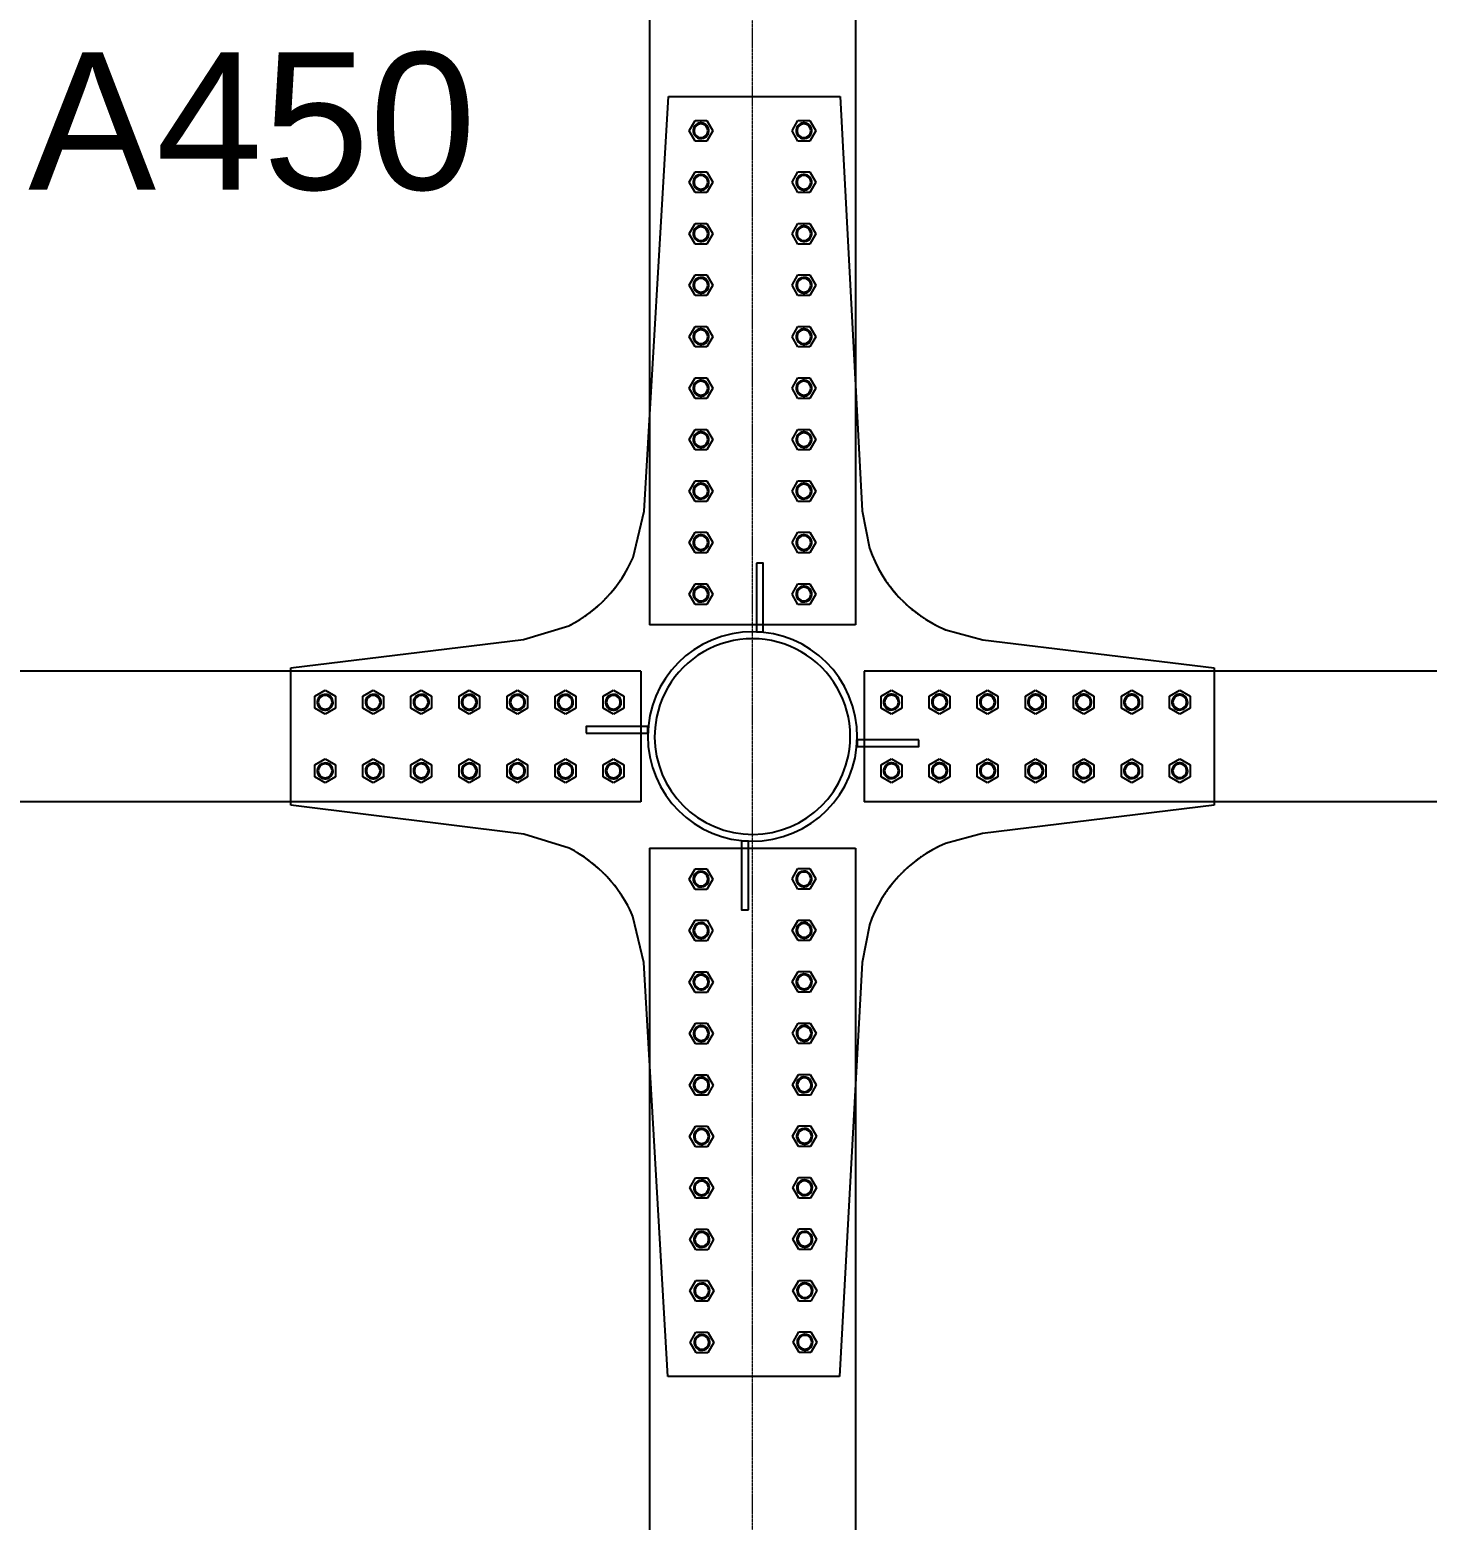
# Model space of a CAD drawing. Extents: x 7536 to 102814, y -9868 to 35131.
# Drawn here: x 46280 to 48315, y 26814 to 28985 of the extents above; entities that cross this region are included whole.
import ezdxf
from ezdxf.enums import TextEntityAlignment as Align

# ---------------------------------------------------------------- set-up
doc = ezdxf.new("R2010")
doc.units = 0
doc.header["$LTSCALE"] = 0.4
doc.linetypes.add('DXK_LINE_DOT2', pattern=[3.9198, 1.9599, -1.9599])
doc.linetypes.add('Grid Line', pattern=[3.33375, 1.905, -0.47625, 0.47625, -0.47625])
doc.layers.get('0').update_dxf_attribs({"color": 255})
for name, color, linetype, lineweight in [('E_COLUMNAS-1', 1, 'Continuous', 25), ('E_EJES-1', 8, 'Grid Line', 9), ('E_TEXTO', 3, 'Continuous', 9)]:
    doc.layers.add(name, color=color, linetype=linetype, lineweight=lineweight)
doc.layers.add('P-PLATINA', color=6, linetype='Continuous')
doc.layers.add('VIGAS', color=8, linetype='Continuous')
doc.styles.add('VERDANA', font='arial.ttf')

msp = doc.modelspace()

# ---------------------------------------------------------------- linework, layer by layer
at = {"color": 1, "linetype": 'Continuous'}
for centre, radius, start, end in [((47257.4, 28838.1), 11.5, 108, 288), ((47257.4, 28838.1), 10, 360, 180), ((47257.4, 28838.1), 10, 180, 360), ((47257.4, 28838.1), 11.5, 288, 108), ((47407.4, 28838.1), 11.5, 108, 288), ((47407.4, 28838.1), 10, 360, 180), ((47407.4, 28838.1), 10, 180, 360), ((47407.4, 28838.1), 11.5, 288, 108), ((47257.4, 28763.1), 11.5, 108, 288), ((47257.4, 28763.1), 10, 360, 180), ((47257.4, 28763.1), 11.5, 288, 108), ((47407.4, 28763.1), 11.5, 108, 288), ((47407.4, 28763.1), 10, 360, 180), ((47407.4, 28763.1), 11.5, 288, 108), ((47257.4, 28763.1), 10, 180, 360), ((47407.4, 28763.1), 10, 180, 360), ((47257.4, 28688.1), 11.5, 108, 288), ((47257.4, 28688.1), 10, 360, 180), ((47257.4, 28688.1), 10, 180, 360), ((47257.4, 28688.1), 11.5, 288, 108), ((47407.4, 28688.1), 11.5, 108, 288), ((47407.4, 28688.1), 10, 360, 180), ((47407.4, 28688.1), 10, 180, 360), ((47407.4, 28688.1), 11.5, 288, 108), ((47257.4, 28613.1), 11.5, 108, 288), ((47257.4, 28613.1), 10, 360, 180), ((47257.4, 28613.1), 11.5, 288, 108), ((47407.4, 28613.1), 11.5, 108, 288), ((47407.4, 28613.1), 10, 360, 180), ((47407.4, 28613.1), 11.5, 288, 108), ((47257.4, 28613.1), 10, 180, 360), ((47407.4, 28613.1), 10, 180, 360), ((47257.4, 28538.1), 11.5, 108, 288), ((47257.4, 28538.1), 10, 360, 180), ((47257.4, 28538.1), 10, 180, 360), ((47257.4, 28538.1), 11.5, 288, 108), ((47407.4, 28538.1), 11.5, 108, 288), ((47407.4, 28538.1), 10, 360, 180), ((47407.4, 28538.1), 10, 180, 360), ((47407.4, 28538.1), 11.5, 288, 108), ((47257.4, 28463.1), 11.5, 108, 288), ((47257.4, 28463.1), 10, 360, 180), ((47257.4, 28463.1), 11.5, 288, 108), ((47407.4, 28463.1), 11.5, 108, 288), ((47407.4, 28463.1), 10, 360, 180), ((47407.4, 28463.1), 11.5, 288, 108), ((47257.4, 28463.1), 10, 180, 360), ((47407.4, 28463.1), 10, 180, 360), ((47257.4, 28388.1), 11.5, 108, 288), ((47257.4, 28388.1), 10, 360, 180), ((47257.4, 28388.1), 10, 180, 360), ((47257.4, 28388.1), 11.5, 288, 108), ((47407.4, 28388.1), 11.5, 108, 288), ((47407.4, 28388.1), 10, 360, 180), ((47407.4, 28388.1), 10, 180, 360), ((47407.4, 28388.1), 11.5, 288, 108), ((47257.4, 28313.1), 11.5, 108, 288), ((47257.4, 28313.1), 10, 360, 180), ((47257.4, 28313.1), 11.5, 288, 108), ((47407.4, 28313.1), 11.5, 108, 288), ((47407.4, 28313.1), 10, 360, 180), ((47407.4, 28313.1), 11.5, 288, 108), ((47257.4, 28313.1), 10, 180, 360), ((47407.4, 28313.1), 10, 180, 360), ((47257.4, 28238.1), 11.5, 108, 288), ((47257.4, 28238.1), 11.5, 288, 108), ((47407.4, 28238.1), 11.5, 108, 288), ((47407.4, 28238.1), 11.5, 288, 108), ((47257.4, 28238.1), 10, 360, 180), ((47257.4, 28238.1), 10, 180, 360), ((47407.4, 28238.1), 10, 360, 180), ((47407.4, 28238.1), 10, 180, 360), ((47692, 28295.2), 200, 199.0577, 247.0433), ((46974.7, 28295.5), 200, 296.8759, 336.7048), ((47257.4, 28163.1), 11.5, 108, 288), ((47257.4, 28163.1), 10, 360, 180), ((47257.4, 28163.1), 10, 180, 360), ((47257.4, 28163.1), 11.5, 288, 108), ((47407.4, 28163.1), 11.5, 108, 288), ((47407.4, 28163.1), 10, 360, 180), ((47407.4, 28163.1), 10, 180, 360), ((47407.4, 28163.1), 11.5, 288, 108), ((46709.9, 28005.6), 11.5, 18, 198), ((46709.9, 28005.6), 10, 90, 270), ((46709.9, 28005.6), 10, 270, 90), ((46779.9, 28005.6), 11.5, 18, 198), ((46779.9, 28005.6), 10, 90, 270), ((46779.9, 28005.6), 10, 270, 90), ((46849.9, 28005.6), 11.5, 18, 198), ((46849.9, 28005.6), 10, 90, 270), ((46849.9, 28005.6), 10, 270, 90), ((46919.9, 28005.6), 11.5, 18, 198), ((46919.9, 28005.6), 10, 90, 270), ((46919.9, 28005.6), 10, 270, 90), ((46989.9, 28005.6), 11.5, 18, 198), ((46989.9, 28005.6), 10, 90, 270), ((46989.9, 28005.6), 10, 270, 90), ((47059.9, 28005.6), 11.5, 18, 198), ((47059.9, 28005.6), 10, 90, 270), ((47059.9, 28005.6), 10, 270, 90), ((47129.9, 28005.6), 11.5, 18, 198), ((47129.9, 28005.6), 10, 90, 270), ((47129.9, 28005.6), 10, 270, 90), ((47534.9, 28005.7), 11.5, 18, 198), ((47534.9, 28005.7), 10, 90, 270), ((47534.9, 28005.7), 10, 270, 90), ((47604.9, 28005.7), 11.5, 18, 198), ((47604.9, 28005.7), 10, 90, 270), ((47604.9, 28005.7), 10, 270, 90), ((47674.9, 28005.7), 11.5, 18, 198), ((47674.9, 28005.7), 10, 90, 270), ((47674.9, 28005.7), 10, 270, 90), ((47744.9, 28005.7), 11.5, 18, 198), ((47744.9, 28005.7), 10, 90, 270), ((47744.9, 28005.7), 10, 270, 90), ((47814.9, 28005.7), 11.5, 18, 198), ((47814.9, 28005.7), 10, 90, 270), ((47814.9, 28005.7), 10, 270, 90), ((47884.9, 28005.7), 11.5, 18, 198), ((47884.9, 28005.7), 10, 90, 270), ((47884.9, 28005.7), 10, 270, 90), ((47954.9, 28005.7), 11.5, 18, 198), ((47954.9, 28005.7), 10, 90, 270), ((47954.9, 28005.7), 10, 270, 90), ((46709.9, 28005.6), 11.5, 198, 18), ((46779.9, 28005.6), 11.5, 198, 18), ((46849.9, 28005.6), 11.5, 198, 18), ((46919.9, 28005.6), 11.5, 198, 18), ((46989.9, 28005.6), 11.5, 198, 18), ((47059.9, 28005.6), 11.5, 198, 18), ((47129.9, 28005.6), 11.5, 198, 18), ((47534.9, 28005.7), 11.5, 198, 18), ((47604.9, 28005.7), 11.5, 198, 18), ((47674.9, 28005.7), 11.5, 198, 18), ((47744.9, 28005.7), 11.5, 198, 18), ((47814.9, 28005.7), 11.5, 198, 18), ((47884.9, 28005.7), 11.5, 198, 18), ((47954.9, 28005.7), 11.5, 198, 18), ((46709.9, 27905.6), 11.5, 18, 198), ((46709.9, 27905.6), 11.5, 198, 18), ((46709.9, 27905.6), 10, 90, 270), ((46709.9, 27905.6), 10, 270, 90), ((46779.9, 27905.6), 11.5, 18, 198), ((46779.9, 27905.6), 11.5, 198, 18), ((46779.9, 27905.6), 10, 90, 270), ((46779.9, 27905.6), 10, 270, 90), ((46849.9, 27905.6), 11.5, 18, 198), ((46849.9, 27905.6), 11.5, 198, 18), ((46849.9, 27905.6), 10, 90, 270), ((46849.9, 27905.6), 10, 270, 90), ((46919.9, 27905.6), 11.5, 18, 198), ((46919.9, 27905.6), 11.5, 198, 18), ((46919.9, 27905.6), 10, 90, 270), ((46919.9, 27905.6), 10, 270, 90), ((46989.9, 27905.6), 11.5, 18, 198), ((46989.9, 27905.6), 11.5, 198, 18), ((46989.9, 27905.6), 10, 90, 270), ((46989.9, 27905.6), 10, 270, 90), ((47059.9, 27905.6), 11.5, 18, 198), ((47059.9, 27905.6), 11.5, 198, 18), ((47059.9, 27905.6), 10, 90, 270), ((47059.9, 27905.6), 10, 270, 90), ((47129.9, 27905.6), 11.5, 18, 198), ((47129.9, 27905.6), 11.5, 198, 18), ((47129.9, 27905.6), 10, 90, 270), ((47129.9, 27905.6), 10, 270, 90), ((47534.9, 27905.7), 11.5, 18, 198), ((47534.9, 27905.7), 11.5, 198, 18), ((47534.9, 27905.7), 10, 90, 270), ((47534.9, 27905.7), 10, 270, 90), ((47604.9, 27905.7), 11.5, 18, 198), ((47604.9, 27905.7), 11.5, 198, 18), ((47604.9, 27905.7), 10, 90, 270), ((47604.9, 27905.7), 10, 270, 90), ((47674.9, 27905.7), 11.5, 18, 198), ((47674.9, 27905.7), 11.5, 198, 18), ((47674.9, 27905.7), 10, 90, 270), ((47674.9, 27905.7), 10, 270, 90), ((47744.9, 27905.7), 11.5, 18, 198), ((47744.9, 27905.7), 11.5, 198, 18), ((47744.9, 27905.7), 10, 90, 270), ((47744.9, 27905.7), 10, 270, 90), ((47814.9, 27905.7), 11.5, 18, 198), ((47814.9, 27905.7), 11.5, 198, 18), ((47814.9, 27905.7), 10, 90, 270), ((47814.9, 27905.7), 10, 270, 90), ((47884.9, 27905.7), 11.5, 18, 198), ((47884.9, 27905.7), 11.5, 198, 18), ((47884.9, 27905.7), 10, 90, 270), ((47884.9, 27905.7), 10, 270, 90), ((47954.9, 27905.7), 11.5, 18, 198), ((47954.9, 27905.7), 11.5, 198, 18), ((47954.9, 27905.7), 10, 90, 270), ((47954.9, 27905.7), 10, 270, 90), ((46974.4, 27614.8), 200, 23.2106, 62.9983), ((47691.7, 27615.6), 200, 112.9824, 160.902), ((47257.4, 27747.9), 11.5, 108.1233, 288.1233), ((47257.4, 27747.9), 10, 0.1233, 180.1233), ((47257.4, 27747.9), 11.5, 288.1233, 108.1233), ((47407.4, 27748.2), 11.5, 108.1233, 288.1233), ((47407.4, 27748.2), 10, 0.1233, 180.1233), ((47407.4, 27748.2), 11.5, 288.1233, 108.1233), ((47257.4, 27747.9), 10, 180.1233, 0.1233), ((47407.4, 27748.2), 10, 180.1233, 0.1233), ((47257.5, 27672.9), 11.5, 288.1233, 108.1233), ((47407.5, 27673.2), 11.5, 108.1233, 288.1233), ((47407.5, 27673.2), 11.5, 288.1233, 108.1233), ((47257.5, 27672.9), 11.5, 108.1233, 288.1233), ((47257.5, 27672.9), 10, 0.1233, 180.1233), ((47257.5, 27672.9), 10, 180.1233, 0.1233), ((47407.5, 27673.2), 10, 0.1233, 180.1233), ((47407.5, 27673.2), 10, 180.1233, 0.1233), ((47257.7, 27597.9), 11.5, 108.1233, 288.1233), ((47257.7, 27597.9), 10, 0.1233, 180.1233), ((47257.7, 27597.9), 10, 180.1233, 0.1233), ((47257.7, 27597.9), 11.5, 288.1233, 108.1233), ((47407.7, 27598.2), 11.5, 108.1233, 288.1233), ((47407.7, 27598.2), 10, 0.1233, 180.1233), ((47407.7, 27598.2), 10, 180.1233, 0.1233), ((47407.7, 27598.2), 11.5, 288.1233, 108.1233), ((47257.8, 27522.9), 11.5, 108.1233, 288.1233), ((47257.8, 27522.9), 10, 0.1233, 180.1233), ((47257.8, 27522.9), 11.5, 288.1233, 108.1233), ((47407.8, 27523.2), 11.5, 108.1233, 288.1233), ((47407.8, 27523.2), 10, 0.1233, 180.1233), ((47407.8, 27523.2), 11.5, 288.1233, 108.1233), ((47257.8, 27522.9), 10, 180.1233, 0.1233), ((47407.8, 27523.2), 10, 180.1233, 0.1233), ((47258, 27447.9), 11.5, 108.1233, 288.1233), ((47258, 27447.9), 10, 0.1233, 180.1233), ((47258, 27447.9), 10, 180.1233, 0.1233), ((47258, 27447.9), 11.5, 288.1233, 108.1233), ((47408, 27448.2), 11.5, 108.1233, 288.1233), ((47408, 27448.2), 10, 0.1233, 180.1233), ((47408, 27448.2), 10, 180.1233, 0.1233), ((47408, 27448.2), 11.5, 288.1233, 108.1233), ((47258.2, 27372.9), 11.5, 108.1233, 288.1233), ((47258.2, 27372.9), 10, 0.1233, 180.1233), ((47258.2, 27372.9), 11.5, 288.1233, 108.1233), ((47408.2, 27373.2), 11.5, 108.1233, 288.1233), ((47408.2, 27373.2), 10, 0.1233, 180.1233), ((47408.2, 27373.2), 11.5, 288.1233, 108.1233), ((47258.2, 27372.9), 10, 180.1233, 0.1233), ((47408.2, 27373.2), 10, 180.1233, 0.1233), ((47258.3, 27297.9), 11.5, 108.1233, 288.1233), ((47258.3, 27297.9), 10, 0.1233, 180.1233), ((47258.3, 27297.9), 10, 180.1233, 0.1233), ((47258.3, 27297.9), 11.5, 288.1233, 108.1233), ((47408.3, 27298.2), 11.5, 108.1233, 288.1233), ((47408.3, 27298.2), 10, 0.1233, 180.1233), ((47408.3, 27298.2), 10, 180.1233, 0.1233), ((47408.3, 27298.2), 11.5, 288.1233, 108.1233), ((47258.5, 27222.9), 11.5, 108.1233, 288.1233), ((47258.5, 27222.9), 10, 0.1233, 180.1233), ((47258.5, 27222.9), 11.5, 288.1233, 108.1233), ((47408.5, 27223.2), 11.5, 108.1233, 288.1233), ((47408.5, 27223.2), 10, 0.1233, 180.1233), ((47408.5, 27223.2), 11.5, 288.1233, 108.1233), ((47258.5, 27222.9), 10, 180.1233, 0.1233), ((47408.5, 27223.2), 10, 180.1233, 0.1233), ((47258.7, 27147.9), 11.5, 108.1233, 288.1233), ((47258.7, 27147.9), 10, 0.1233, 180.1233), ((47258.7, 27147.9), 10, 180.1233, 0.1233), ((47258.7, 27147.9), 11.5, 288.1233, 108.1233), ((47408.7, 27148.2), 11.5, 108.1233, 288.1233), ((47408.7, 27148.2), 10, 0.1233, 180.1233), ((47408.7, 27148.2), 10, 180.1233, 0.1233), ((47408.7, 27148.2), 11.5, 288.1233, 108.1233), ((47258.8, 27072.9), 11.5, 108.1233, 288.1233), ((47258.8, 27072.9), 10, 0.1233, 180.1233), ((47258.8, 27072.9), 11.5, 288.1233, 108.1233), ((47408.8, 27073.2), 11.5, 108.1233, 288.1233), ((47408.8, 27073.2), 10, 0.1233, 180.1233), ((47408.8, 27073.2), 11.5, 288.1233, 108.1233), ((47258.8, 27072.9), 10, 180.1233, 0.1233), ((47408.8, 27073.2), 10, 180.1233, 0.1233)]:
    msp.add_arc(centre, radius, start, end, dxfattribs=at)
at = {"color": 1, "linetype": 'DXK_LINE_DOT2'}
for centre, start, end in [((47692, 28295.2), 199.0577, 247.0433), ((46974.7, 28295.5), 296.8759, 336.7048), ((46974.4, 27614.8), 23.2106, 62.9983), ((47691.7, 27615.6), 112.9824, 160.902)]:
    msp.add_arc(centre, 200, start, end, dxfattribs=at)
at = {"layer": 'E_COLUMNAS-1'}
for radius, start, end in [(152.5, 11.25, 191.25), (142.5, 348.75, 168.75), (152.5, 191.25, 11.25), (142.5, 168.75, 348.75)]:
    msp.add_arc((47332.4, 27955.6), radius, start, end, dxfattribs=at)
at = {"layer": 'E_EJES-1'}
msp.add_line((47332.4, 3740.4), (47332.4, 34230.5), dxfattribs=at)
at = {"layer": 'P-PLATINA'}
for points in [[(47338.1, 28208.1), (47338.1, 28108.1), (47348.1, 28108.1), (47348.1, 28208.1)], [(47089.9, 27960.3), (47179.9, 27960.3), (47179.9, 27970.3), (47089.9, 27970.3)], [(47574.9, 27951), (47484.9, 27951), (47484.9, 27941), (47574.9, 27941)], [(47326.6, 27703.1), (47326.6, 27803.1), (47316.6, 27803.1), (47316.6, 27703.1)]]:
    msp.add_lwpolyline(points, close=True, dxfattribs=at)
at = {"layer": 'VIGAS'}
for p, q in [((47182.4, 29627.5), (47182.4, 28419.1)), ((47482.4, 29627.5), (47482.4, 28470.8)), ((47174.4, 28283.7), (47210, 28887.8)), ((47174.4, 28283.7), (47210, 28887.8)), ((47210, 28887.8), (47460, 28887.8)), ((47210, 28887.8), (47460, 28887.8)), ((47460, 28887.8), (47492.3, 28284.6)), ((47460, 28887.8), (47492.3, 28284.6)), ((47240, 28838.1), (47248.7, 28853.1)), ((47248.7, 28823.1), (47240, 28838.1)), ((47248.7, 28853.1), (47266, 28853.1)), ((47266, 28853.1), (47274.7, 28838.1)), ((47274.7, 28838.1), (47266, 28823.1)), ((47390, 28838.1), (47398.7, 28853.1)), ((47398.7, 28823.1), (47390, 28838.1)), ((47398.7, 28853.1), (47416, 28853.1)), ((47416, 28853.1), (47424.7, 28838.1)), ((47424.7, 28838.1), (47416, 28823.1)), ((47266, 28823.1), (47248.7, 28823.1)), ((47416, 28823.1), (47398.7, 28823.1)), ((47240, 28763.1), (47248.7, 28778.1)), ((47248.7, 28778.1), (47266, 28778.1)), ((47266, 28778.1), (47274.7, 28763.1)), ((47390, 28763.1), (47398.7, 28778.1)), ((47398.7, 28778.1), (47416, 28778.1)), ((47416, 28778.1), (47424.7, 28763.1)), ((47248.7, 28748.1), (47240, 28763.1)), ((47274.7, 28763.1), (47266, 28748.1)), ((47398.7, 28748.1), (47390, 28763.1)), ((47424.7, 28763.1), (47416, 28748.1)), ((47266, 28748.1), (47248.7, 28748.1)), ((47416, 28748.1), (47398.7, 28748.1)), ((47240, 28688.1), (47248.7, 28703.1)), ((47248.7, 28673.1), (47240, 28688.1)), ((47248.7, 28703.1), (47266, 28703.1)), ((47266, 28703.1), (47274.7, 28688.1)), ((47274.7, 28688.1), (47266, 28673.1)), ((47390, 28688.1), (47398.7, 28703.1)), ((47398.7, 28673.1), (47390, 28688.1)), ((47398.7, 28703.1), (47416, 28703.1)), ((47416, 28703.1), (47424.7, 28688.1)), ((47424.7, 28688.1), (47416, 28673.1)), ((47266, 28673.1), (47248.7, 28673.1)), ((47416, 28673.1), (47398.7, 28673.1)), ((47240, 28613.1), (47248.7, 28628.1)), ((47248.7, 28628.1), (47266, 28628.1)), ((47266, 28628.1), (47274.7, 28613.1)), ((47390, 28613.1), (47398.7, 28628.1)), ((47398.7, 28628.1), (47416, 28628.1)), ((47416, 28628.1), (47424.7, 28613.1)), ((47248.7, 28598.1), (47240, 28613.1)), ((47266, 28598.1), (47248.7, 28598.1)), ((47274.7, 28613.1), (47266, 28598.1)), ((47398.7, 28598.1), (47390, 28613.1)), ((47416, 28598.1), (47398.7, 28598.1)), ((47424.7, 28613.1), (47416, 28598.1)), ((47240, 28538.1), (47248.7, 28553.1)), ((47248.7, 28553.1), (47266, 28553.1)), ((47266, 28553.1), (47274.7, 28538.1)), ((47390, 28538.1), (47398.7, 28553.1)), ((47398.7, 28553.1), (47416, 28553.1)), ((47416, 28553.1), (47424.7, 28538.1)), ((47248.7, 28523.1), (47240, 28538.1)), ((47274.7, 28538.1), (47266, 28523.1)), ((47398.7, 28523.1), (47390, 28538.1)), ((47424.7, 28538.1), (47416, 28523.1)), ((47266, 28523.1), (47248.7, 28523.1)), ((47416, 28523.1), (47398.7, 28523.1)), ((47240, 28463.1), (47248.7, 28478.1)), ((47248.7, 28478.1), (47266, 28478.1)), ((47266, 28478.1), (47274.7, 28463.1)), ((47390, 28463.1), (47398.7, 28478.1)), ((47398.7, 28478.1), (47416, 28478.1)), ((47416, 28478.1), (47424.7, 28463.1)), ((47482.4, 28470.8), (47482.4, 28118.1)), ((47248.7, 28448.1), (47240, 28463.1)), ((47266, 28448.1), (47248.7, 28448.1)), ((47274.7, 28463.1), (47266, 28448.1)), ((47398.7, 28448.1), (47390, 28463.1)), ((47416, 28448.1), (47398.7, 28448.1)), ((47424.7, 28463.1), (47416, 28448.1)), ((47182.4, 28419.1), (47182.4, 28118.1)), ((47240, 28388.1), (47248.7, 28403.1)), ((47248.7, 28403.1), (47266, 28403.1)), ((47266, 28403.1), (47274.7, 28388.1)), ((47390, 28388.1), (47398.7, 28403.1)), ((47398.7, 28403.1), (47416, 28403.1)), ((47416, 28403.1), (47424.7, 28388.1)), ((47248.7, 28373.1), (47240, 28388.1)), ((47274.7, 28388.1), (47266, 28373.1)), ((47398.7, 28373.1), (47390, 28388.1)), ((47424.7, 28388.1), (47416, 28373.1)), ((47266, 28373.1), (47248.7, 28373.1)), ((47416, 28373.1), (47398.7, 28373.1)), ((47240, 28313.1), (47248.7, 28328.1)), ((47248.7, 28328.1), (47266, 28328.1)), ((47266, 28328.1), (47274.7, 28313.1)), ((47390, 28313.1), (47398.7, 28328.1)), ((47398.7, 28328.1), (47416, 28328.1)), ((47416, 28328.1), (47424.7, 28313.1)), ((47248.7, 28298.1), (47240, 28313.1)), ((47266, 28298.1), (47248.7, 28298.1)), ((47274.7, 28313.1), (47266, 28298.1)), ((47398.7, 28298.1), (47390, 28313.1)), ((47416, 28298.1), (47398.7, 28298.1)), ((47424.7, 28313.1), (47416, 28298.1)), ((47158.4, 28216.4), (47174.4, 28283.7)), ((47158.4, 28216.4), (47174.4, 28283.7)), ((47492.3, 28284.6), (47503, 28229.9)), ((47492.3, 28284.6), (47503, 28229.9)), ((47240, 28238.1), (47248.7, 28253.1)), ((47248.7, 28253.1), (47266, 28253.1)), ((47266, 28253.1), (47274.7, 28238.1)), ((47390, 28238.1), (47398.7, 28253.1)), ((47398.7, 28253.1), (47416, 28253.1)), ((47416, 28253.1), (47424.7, 28238.1)), ((47248.7, 28223.1), (47240, 28238.1)), ((47274.7, 28238.1), (47266, 28223.1)), ((47398.7, 28223.1), (47390, 28238.1)), ((47424.7, 28238.1), (47416, 28223.1)), ((47266, 28223.1), (47248.7, 28223.1)), ((47416, 28223.1), (47398.7, 28223.1)), ((47240, 28163.1), (47248.7, 28178.1)), ((47248.7, 28148.1), (47240, 28163.1)), ((47248.7, 28178.1), (47266, 28178.1)), ((47266, 28178.1), (47274.7, 28163.1)), ((47274.7, 28163.1), (47266, 28148.1)), ((47390, 28163.1), (47398.7, 28178.1)), ((47398.7, 28148.1), (47390, 28163.1)), ((47398.7, 28178.1), (47416, 28178.1)), ((47416, 28178.1), (47424.7, 28163.1)), ((47424.7, 28163.1), (47416, 28148.1)), ((47266, 28148.1), (47248.7, 28148.1)), ((47416, 28148.1), (47398.7, 28148.1)), ((46659.9, 28055.6), (46999, 28097)), ((46659.9, 28055.6), (46999, 28097)), ((46999, 28097), (47065.1, 28117.1)), ((46999, 28097), (47065.1, 28117.1)), ((47482.4, 28118.1), (47182.4, 28118.1)), ((47614, 28111.1), (47667.8, 28096.7)), ((47614, 28111.1), (47667.8, 28096.7)), ((47667.8, 28096.7), (48004.9, 28055.6)), ((47667.8, 28096.7), (48004.9, 28055.6)), ((46659.9, 27855.6), (46659.9, 28055.6)), ((46659.9, 27855.6), (46659.9, 28055.6)), ((48004.9, 28055.6), (48004.9, 27855.6)), ((48004.9, 28055.6), (48004.9, 27855.6)), ((46659.9, 28050.6), (39504.9, 28050.6)), ((47169.9, 28050.6), (46659.9, 28050.6)), ((47169.9, 28050.6), (47169.9, 27860.6)), ((47494.9, 28050.7), (47494.9, 27860.7)), ((48004.9, 28050.7), (47494.9, 28050.7)), ((51414.3, 28050.7), (48004.9, 28050.7)), ((46694.9, 28014.2), (46709.9, 28022.9)), ((46694.9, 27996.9), (46694.9, 28014.2)), ((46709.9, 28022.9), (46724.9, 28014.2)), ((46724.9, 28014.2), (46724.9, 27996.9)), ((46764.9, 28014.2), (46779.9, 28022.9)), ((46764.9, 27996.9), (46764.9, 28014.2)), ((46779.9, 28022.9), (46794.9, 28014.2)), ((46794.9, 28014.2), (46794.9, 27996.9)), ((46834.9, 28014.2), (46849.9, 28022.9)), ((46834.9, 27996.9), (46834.9, 28014.2)), ((46849.9, 28022.9), (46864.9, 28014.2)), ((46864.9, 28014.2), (46864.9, 27996.9)), ((46904.9, 28014.2), (46919.9, 28022.9)), ((46904.9, 27996.9), (46904.9, 28014.2)), ((46919.9, 28022.9), (46934.9, 28014.2)), ((46934.9, 28014.2), (46934.9, 27996.9)), ((46974.9, 28014.2), (46989.9, 28022.9)), ((46974.9, 27996.9), (46974.9, 28014.2)), ((46989.9, 28022.9), (47004.9, 28014.2)), ((47004.9, 28014.2), (47004.9, 27996.9)), ((47044.9, 28014.2), (47059.9, 28022.9)), ((47044.9, 27996.9), (47044.9, 28014.2)), ((47059.9, 28022.9), (47074.9, 28014.2)), ((47074.9, 28014.2), (47074.9, 27996.9)), ((47114.9, 28014.2), (47129.9, 28022.9)), ((47114.9, 27996.9), (47114.9, 28014.2)), ((47129.9, 28022.9), (47144.9, 28014.2)), ((47144.9, 28014.2), (47144.9, 27996.9)), ((47519.9, 28014.3), (47534.9, 28023)), ((47519.9, 27997), (47519.9, 28014.3)), ((47534.9, 28023), (47549.9, 28014.3)), ((47549.9, 28014.3), (47549.9, 27997)), ((47589.9, 28014.3), (47604.9, 28023)), ((47589.9, 27997), (47589.9, 28014.3)), ((47604.9, 28023), (47619.9, 28014.3)), ((47619.9, 28014.3), (47619.9, 27997)), ((47659.9, 28014.3), (47674.9, 28023)), ((47659.9, 27997), (47659.9, 28014.3)), ((47674.9, 28023), (47689.9, 28014.3)), ((47689.9, 28014.3), (47689.9, 27997)), ((47729.9, 28014.3), (47744.9, 28023)), ((47729.9, 27997), (47729.9, 28014.3)), ((47744.9, 28023), (47759.9, 28014.3)), ((47759.9, 28014.3), (47759.9, 27997)), ((47799.9, 28014.3), (47814.9, 28023)), ((47799.9, 27997), (47799.9, 28014.3)), ((47814.9, 28023), (47829.9, 28014.3)), ((47829.9, 28014.3), (47829.9, 27997)), ((47869.9, 28014.3), (47884.9, 28023)), ((47869.9, 27997), (47869.9, 28014.3)), ((47884.9, 28023), (47899.9, 28014.3)), ((47899.9, 28014.3), (47899.9, 27997)), ((47939.9, 28014.3), (47954.9, 28023)), ((47939.9, 27997), (47939.9, 28014.3)), ((47954.9, 28023), (47969.9, 28014.3)), ((47969.9, 28014.3), (47969.9, 27997)), ((46709.9, 27988.2), (46694.9, 27996.9)), ((46724.9, 27996.9), (46709.9, 27988.2)), ((46779.9, 27988.2), (46764.9, 27996.9)), ((46794.9, 27996.9), (46779.9, 27988.2)), ((46849.9, 27988.2), (46834.9, 27996.9)), ((46864.9, 27996.9), (46849.9, 27988.2)), ((46919.9, 27988.2), (46904.9, 27996.9)), ((46934.9, 27996.9), (46919.9, 27988.2)), ((46989.9, 27988.2), (46974.9, 27996.9)), ((47004.9, 27996.9), (46989.9, 27988.2)), ((47059.9, 27988.2), (47044.9, 27996.9)), ((47074.9, 27996.9), (47059.9, 27988.2)), ((47129.9, 27988.2), (47114.9, 27996.9)), ((47144.9, 27996.9), (47129.9, 27988.2)), ((47534.9, 27988.3), (47519.9, 27997)), ((47549.9, 27997), (47534.9, 27988.3)), ((47604.9, 27988.3), (47589.9, 27997)), ((47619.9, 27997), (47604.9, 27988.3)), ((47674.9, 27988.3), (47659.9, 27997)), ((47689.9, 27997), (47674.9, 27988.3)), ((47744.9, 27988.3), (47729.9, 27997)), ((47759.9, 27997), (47744.9, 27988.3)), ((47814.9, 27988.3), (47799.9, 27997)), ((47829.9, 27997), (47814.9, 27988.3)), ((47884.9, 27988.3), (47869.9, 27997)), ((47899.9, 27997), (47884.9, 27988.3)), ((47954.9, 27988.3), (47939.9, 27997)), ((47969.9, 27997), (47954.9, 27988.3)), ((47519.9, 27914.3), (47534.9, 27923)), ((47534.9, 27923), (47549.9, 27914.3)), ((47589.9, 27914.3), (47604.9, 27923)), ((47604.9, 27923), (47619.9, 27914.3)), ((47659.9, 27914.3), (47674.9, 27923)), ((47674.9, 27923), (47689.9, 27914.3)), ((47729.9, 27914.3), (47744.9, 27923)), ((47744.9, 27923), (47759.9, 27914.3)), ((47799.9, 27914.3), (47814.9, 27923)), ((47814.9, 27923), (47829.9, 27914.3)), ((47869.9, 27914.3), (47884.9, 27923)), ((47884.9, 27923), (47899.9, 27914.3)), ((47939.9, 27914.3), (47954.9, 27923)), ((47954.9, 27923), (47969.9, 27914.3)), ((46694.9, 27914.2), (46709.9, 27922.9)), ((46694.9, 27896.9), (46694.9, 27914.2)), ((46709.9, 27922.9), (46724.9, 27914.2)), ((46724.9, 27914.2), (46724.9, 27896.9)), ((46764.9, 27914.2), (46779.9, 27922.9)), ((46764.9, 27896.9), (46764.9, 27914.2)), ((46779.9, 27922.9), (46794.9, 27914.2)), ((46794.9, 27914.2), (46794.9, 27896.9)), ((46834.9, 27914.2), (46849.9, 27922.9)), ((46834.9, 27896.9), (46834.9, 27914.2)), ((46849.9, 27922.9), (46864.9, 27914.2)), ((46864.9, 27914.2), (46864.9, 27896.9)), ((46904.9, 27914.2), (46919.9, 27922.9)), ((46904.9, 27896.9), (46904.9, 27914.2)), ((46919.9, 27922.9), (46934.9, 27914.2)), ((46934.9, 27914.2), (46934.9, 27896.9)), ((46974.9, 27914.2), (46989.9, 27922.9)), ((46974.9, 27896.9), (46974.9, 27914.2)), ((46989.9, 27922.9), (47004.9, 27914.2)), ((47004.9, 27914.2), (47004.9, 27896.9)), ((47044.9, 27914.2), (47059.9, 27922.9)), ((47044.9, 27896.9), (47044.9, 27914.2)), ((47059.9, 27922.9), (47074.9, 27914.2)), ((47074.9, 27914.2), (47074.9, 27896.9)), ((47114.9, 27914.2), (47129.9, 27922.9)), ((47114.9, 27896.9), (47114.9, 27914.2)), ((47129.9, 27922.9), (47144.9, 27914.2)), ((47144.9, 27914.2), (47144.9, 27896.9)), ((47519.9, 27897), (47519.9, 27914.3)), ((47549.9, 27914.3), (47549.9, 27897)), ((47589.9, 27897), (47589.9, 27914.3)), ((47619.9, 27914.3), (47619.9, 27897)), ((47659.9, 27897), (47659.9, 27914.3)), ((47689.9, 27914.3), (47689.9, 27897)), ((47729.9, 27897), (47729.9, 27914.3)), ((47759.9, 27914.3), (47759.9, 27897)), ((47799.9, 27897), (47799.9, 27914.3)), ((47829.9, 27914.3), (47829.9, 27897)), ((47869.9, 27897), (47869.9, 27914.3)), ((47899.9, 27914.3), (47899.9, 27897)), ((47939.9, 27897), (47939.9, 27914.3)), ((47969.9, 27914.3), (47969.9, 27897)), ((46709.9, 27888.2), (46694.9, 27896.9)), ((46724.9, 27896.9), (46709.9, 27888.2)), ((46779.9, 27888.2), (46764.9, 27896.9)), ((46794.9, 27896.9), (46779.9, 27888.2)), ((46849.9, 27888.2), (46834.9, 27896.9)), ((46864.9, 27896.9), (46849.9, 27888.2)), ((46919.9, 27888.2), (46904.9, 27896.9)), ((46934.9, 27896.9), (46919.9, 27888.2)), ((46989.9, 27888.2), (46974.9, 27896.9)), ((47004.9, 27896.9), (46989.9, 27888.2)), ((47059.9, 27888.2), (47044.9, 27896.9)), ((47074.9, 27896.9), (47059.9, 27888.2)), ((47129.9, 27888.2), (47114.9, 27896.9)), ((47144.9, 27896.9), (47129.9, 27888.2)), ((47534.9, 27888.3), (47519.9, 27897)), ((47549.9, 27897), (47534.9, 27888.3)), ((47604.9, 27888.3), (47589.9, 27897)), ((47619.9, 27897), (47604.9, 27888.3)), ((47674.9, 27888.3), (47659.9, 27897)), ((47689.9, 27897), (47674.9, 27888.3)), ((47744.9, 27888.3), (47729.9, 27897)), ((47759.9, 27897), (47744.9, 27888.3)), ((47814.9, 27888.3), (47799.9, 27897)), ((47829.9, 27897), (47814.9, 27888.3)), ((47884.9, 27888.3), (47869.9, 27897)), ((47899.9, 27897), (47884.9, 27888.3)), ((47954.9, 27888.3), (47939.9, 27897)), ((47969.9, 27897), (47954.9, 27888.3)), ((46659.9, 27860.6), (39504.9, 27860.6)), ((47169.9, 27860.6), (46659.9, 27860.6)), ((48004.9, 27860.7), (47494.9, 27860.7)), ((51457.4, 27860.7), (48004.9, 27860.7)), ((46999.1, 27813.3), (46659.9, 27855.6)), ((46999.1, 27813.3), (46659.9, 27855.6)), ((48004.9, 27855.6), (47667.3, 27814.1)), ((48004.9, 27855.6), (47667.3, 27814.1)), ((47065.2, 27793), (46999.1, 27813.3)), ((47065.2, 27793), (46999.1, 27813.3)), ((47182.4, 27793.1), (47482.4, 27793.1)), ((47182.4, 27793.1), (47182.4, 27483)), ((47482.4, 27793.1), (47482.4, 27450.7)), ((47667.3, 27814.1), (47613.6, 27799.7)), ((47667.3, 27814.1), (47613.6, 27799.7)), ((47240, 27747.9), (47248.7, 27762.9)), ((47248.7, 27762.9), (47266, 27762.9)), ((47266, 27762.9), (47274.7, 27747.9)), ((47390, 27748.2), (47398.7, 27763.2)), ((47398.7, 27763.2), (47416, 27763.2)), ((47416, 27763.2), (47424.7, 27748.3)), ((47248.7, 27732.9), (47240, 27747.9)), ((47266.1, 27732.9), (47248.7, 27732.9)), ((47274.7, 27747.9), (47266.1, 27732.9)), ((47398.7, 27733.2), (47390, 27748.2)), ((47416.1, 27733.2), (47398.7, 27733.2)), ((47424.7, 27748.3), (47416.1, 27733.2)), ((47174.1, 27626.4), (47158.2, 27693.6)), ((47174.1, 27626.4), (47158.2, 27693.6)), ((47240.2, 27672.9), (47248.8, 27687.9)), ((47248.8, 27687.9), (47266.2, 27687.9)), ((47266.2, 27687.9), (47274.8, 27672.9)), ((47390.2, 27673.2), (47398.8, 27688.2)), ((47398.8, 27688.2), (47416.2, 27688.2)), ((47416.2, 27688.2), (47424.8, 27673.3)), ((47248.9, 27657.9), (47240.2, 27672.9)), ((47274.8, 27672.9), (47266.2, 27657.9)), ((47398.9, 27658.2), (47390.2, 27673.2)), ((47424.8, 27673.3), (47416.2, 27658.2)), ((47502.7, 27681), (47492, 27626.5)), ((47502.7, 27681), (47492, 27626.5)), ((47266.2, 27657.9), (47248.9, 27657.9)), ((47416.2, 27658.2), (47398.9, 27658.2)), ((47209, 27023.1), (47174.1, 27626.4)), ((47209, 27023.1), (47174.1, 27626.4)), ((47492, 27626.5), (47459, 27023.1)), ((47492, 27626.5), (47459, 27023.1)), ((47240.4, 27597.9), (47249, 27612.9)), ((47249.1, 27582.9), (47240.4, 27597.9)), ((47249, 27612.9), (47266.3, 27612.9)), ((47266.3, 27612.9), (47275, 27597.9)), ((47275, 27597.9), (47266.4, 27582.9)), ((47390.4, 27598.2), (47399, 27613.2)), ((47399.1, 27583.2), (47390.4, 27598.2)), ((47399, 27613.2), (47416.3, 27613.2)), ((47416.3, 27613.2), (47425, 27598.3)), ((47425, 27598.3), (47416.4, 27583.2)), ((47266.4, 27582.9), (47249.1, 27582.9)), ((47416.4, 27583.2), (47399.1, 27583.2)), ((47240.5, 27522.9), (47249.2, 27537.9)), ((47249.2, 27537.9), (47266.5, 27537.9)), ((47266.5, 27537.9), (47275.2, 27522.9)), ((47390.5, 27523.2), (47399.2, 27538.2)), ((47399.2, 27538.2), (47416.5, 27538.2)), ((47416.5, 27538.2), (47425.2, 27523.3)), ((47249.2, 27507.9), (47240.5, 27522.9)), ((47275.2, 27522.9), (47266.5, 27507.9)), ((47399.2, 27508.2), (47390.5, 27523.2)), ((47425.2, 27523.3), (47416.5, 27508.2)), ((47266.5, 27507.9), (47249.2, 27507.9)), ((47416.5, 27508.2), (47399.2, 27508.2)), ((47182.4, 27483), (47182.4, 22906)), ((47240.7, 27447.9), (47249.3, 27462.9)), ((47249.4, 27432.9), (47240.7, 27447.9)), ((47249.3, 27462.9), (47266.6, 27462.9)), ((47266.6, 27462.9), (47275.3, 27447.9)), ((47275.3, 27447.9), (47266.7, 27432.9)), ((47390.7, 27448.2), (47399.3, 27463.2)), ((47399.4, 27433.2), (47390.7, 27448.2)), ((47399.3, 27463.2), (47416.6, 27463.2)), ((47416.6, 27463.2), (47425.3, 27448.3)), ((47425.3, 27448.3), (47416.7, 27433.2)), ((47482.4, 27450.7), (47482.4, 22906)), ((47266.7, 27432.9), (47249.4, 27432.9)), ((47416.7, 27433.2), (47399.4, 27433.2)), ((47240.8, 27372.9), (47249.5, 27387.9)), ((47249.5, 27387.9), (47266.8, 27387.9)), ((47266.8, 27387.9), (47275.5, 27372.9)), ((47390.8, 27373.2), (47399.5, 27388.2)), ((47399.5, 27388.2), (47416.8, 27388.2)), ((47416.8, 27388.2), (47425.5, 27373.3)), ((47249.5, 27357.9), (47240.8, 27372.9)), ((47275.5, 27372.9), (47266.9, 27357.9)), ((47399.5, 27358.2), (47390.8, 27373.2)), ((47425.5, 27373.3), (47416.9, 27358.2)), ((47266.9, 27357.9), (47249.5, 27357.9)), ((47416.9, 27358.2), (47399.5, 27358.2)), ((47241, 27297.9), (47249.6, 27312.9)), ((47249.7, 27282.9), (47241, 27297.9)), ((47249.6, 27312.9), (47267, 27312.9)), ((47267, 27312.9), (47275.7, 27297.9)), ((47275.7, 27297.9), (47267, 27282.9)), ((47391, 27298.2), (47399.6, 27313.2)), ((47399.7, 27283.2), (47391, 27298.2)), ((47399.6, 27313.2), (47417, 27313.2)), ((47417, 27313.2), (47425.7, 27298.3)), ((47425.7, 27298.3), (47417, 27283.2)), ((47267, 27282.9), (47249.7, 27282.9)), ((47417, 27283.2), (47399.7, 27283.2)), ((47241.2, 27222.9), (47249.8, 27237.9)), ((47249.8, 27237.9), (47267.1, 27237.9)), ((47267.1, 27237.9), (47275.8, 27222.9)), ((47391.2, 27223.2), (47399.8, 27238.2)), ((47399.8, 27238.2), (47417.1, 27238.2)), ((47417.1, 27238.2), (47425.8, 27223.3)), ((47249.9, 27207.9), (47241.2, 27222.9)), ((47267.2, 27207.9), (47249.9, 27207.9)), ((47275.8, 27222.9), (47267.2, 27207.9)), ((47399.9, 27208.2), (47391.2, 27223.2)), ((47417.2, 27208.2), (47399.9, 27208.2)), ((47425.8, 27223.3), (47417.2, 27208.2)), ((47391.3, 27148.2), (47400, 27163.2)), ((47400, 27163.2), (47417.3, 27163.2)), ((47417.3, 27163.2), (47426, 27148.3)), ((47241.3, 27147.9), (47250, 27162.9)), ((47250, 27132.9), (47241.3, 27147.9)), ((47250, 27162.9), (47267.3, 27162.9)), ((47267.3, 27162.9), (47276, 27147.9)), ((47276, 27147.9), (47267.3, 27132.9)), ((47400, 27133.2), (47391.3, 27148.2)), ((47426, 27148.3), (47417.3, 27133.2)), ((47267.3, 27132.9), (47250, 27132.9)), ((47417.3, 27133.2), (47400, 27133.2)), ((47241.5, 27072.9), (47250.1, 27087.9)), ((47250.1, 27087.9), (47267.4, 27087.9)), ((47267.4, 27087.9), (47276.1, 27072.9)), ((47391.5, 27073.2), (47400.1, 27088.2)), ((47400.1, 27088.2), (47417.4, 27088.2)), ((47417.4, 27088.2), (47426.1, 27073.3)), ((47250.2, 27057.9), (47241.5, 27072.9)), ((47267.5, 27057.9), (47250.2, 27057.9)), ((47276.1, 27072.9), (47267.5, 27057.9)), ((47400.2, 27058.2), (47391.5, 27073.2)), ((47417.5, 27058.2), (47400.2, 27058.2)), ((47426.1, 27073.3), (47417.5, 27058.2)), ((47459, 27023.1), (47209, 27023.1)), ((47459, 27023.1), (47209, 27023.1))]:
    msp.add_line(p, q, dxfattribs=at)

# ---------------------------------------------------------------- texts
at = {"layer": 'E_TEXTO', "style": 'VERDANA'}
msp.add_text('b/148-HEA450', height=200, dxfattribs=at).set_placement((46013.4, 28752.3), align=Align.CENTER)

doc.saveas('drawing.dxf')
